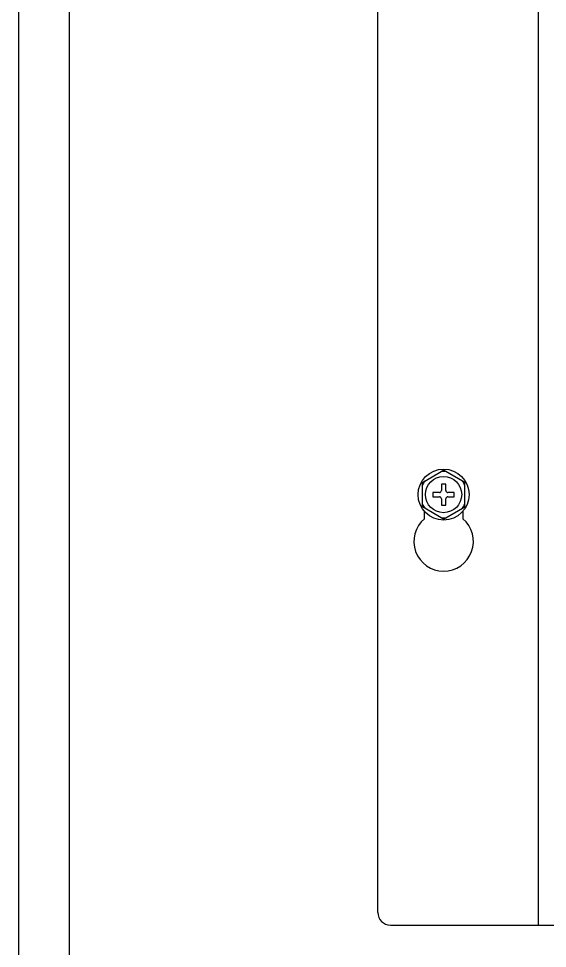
# Model space of a CAD drawing. Extents: x 61367 to 140945, y -1257 to 25588.
# Drawn here: x 70547.7 to 70672.1, y 15668.7 to 15887.5 of the extents above; entities that cross this region are included whole.
import ezdxf

# ---------------------------------------------------------------- set-up
doc = ezdxf.new("R2010")
doc.units = 0
doc.header["$MEASUREMENT"] = 0
doc.layers.get('0').update_dxf_attribs({"linetype": 'CONTINUOUS'})
for name, color, linetype in [('2401-00336-S-M6-12HWM_0', 7, 'CONTINUOUS'), ('4212-68099_1_0', 7, 'CONTINUOUS'), ('4212-73754_1_0', 7, 'CONTINUOUS'), ('4215-0412-2_0', 7, 'CONTINUOUS')]:
    doc.layers.add(name, color=color, linetype=linetype)

# ---------------------------------------------------------------- blocks, each defined once
blk = doc.blocks.new('ERGRTHTHRT')
at = {"layer": '2401-00336-S-M6-12HWM_0', "color": 7, "linetype": 'Continuous'}
for p, q in [((-37876.56, -67915.28), (-37871.56, -67912.39)), ((-37866.56, -67915.28), (-37871.56, -67912.39)), ((-37876.56, -67921.05), (-37876.56, -67915.28)), ((-37872.06, -67915.66), (-37872.06, -67917.16)), ((-37871.06, -67915.66), (-37872.06, -67915.66)), ((-37871.06, -67917.16), (-37871.06, -67915.66)), ((-37866.56, -67921.05), (-37866.56, -67915.28)), ((-37874.06, -67917.66), (-37874.06, -67918.66)), ((-37872.56, -67917.66), (-37874.06, -67917.66)), ((-37874.06, -67918.66), (-37872.56, -67918.66)), ((-37872.06, -67919.16), (-37872.06, -67920.66)), ((-37871.06, -67920.66), (-37871.06, -67919.16)), ((-37869.06, -67917.66), (-37870.56, -67917.66)), ((-37870.56, -67918.66), (-37869.06, -67918.66)), ((-37869.06, -67918.66), (-37869.06, -67917.66)), ((-37871.56, -67923.94), (-37876.56, -67921.05)), ((-37872.06, -67920.66), (-37871.06, -67920.66)), ((-37871.56, -67923.94), (-37866.56, -67921.05))]:
    blk.add_line(p, q, dxfattribs=at)
for radius in [6, 4.25]:
    blk.add_circle((-37871.56, -67918.16), radius, dxfattribs=at)
for centre, radius, start, end in [((-37871.56, -67918.16), 5.47, 84.0076, 95.9924), ((-37871.56, -67918.16), 5.47, 144.0076, 155.9924), ((-37871.56, -67918.16), 5.47, 24.0076, 35.9924), ((-37872.56, -67917.16), 0.5, 270, 0), ((-37870.56, -67917.16), 0.5, 180, 270), ((-37872.56, -67919.16), 0.5, 0, 90), ((-37870.56, -67919.16), 0.5, 90, 180), ((-37871.56, -67918.16), 5.47, 204.0076, 215.9924), ((-37871.56, -67918.16), 5.47, 324.0076, 335.9924), ((-37871.56, -67918.16), 5.47, 264.0076, 275.9924)]:
    blk.add_arc(centre, radius, start, end, dxfattribs=at)
at = {"layer": '4212-68099_1_0', "color": 7, "linetype": 'Continuous'}
blk.add_line((-37959.56, -69588.16), (-37959.56, -67513.16), dxfattribs=at)
at = {"layer": '4212-73754_1_0', "color": 7, "linetype": 'Continuous'}
blk.add_line((-37971.56, -67514.86), (-37971.56, -68535.66), dxfattribs=at)
at = {"layer": '4215-0412-2_0', "color": 7, "linetype": 'Continuous'}
for p, q in [((-37849.25, -68019.48), (-37849.25, -67590.88)), ((-37887.05, -68016.48), (-37887.05, -67593.88)), ((-37876.06, -67923.82), (-37876.06, -67922.12)), ((-37867.06, -67922.13), (-37867.06, -67923.82)), ((-37884.05, -68019.48), (-37194.15, -68019.48))]:
    blk.add_line(p, q, dxfattribs=at)
for centre, radius, start, end in [((-37871.56, -67929.18), 7, 130.0052, 49.9948), ((-37884.05, -68016.48), 3, 180, 270)]:
    blk.add_arc(centre, radius, start, end, dxfattribs=at)

msp = doc.modelspace()

# ---------------------------------------------------------------- block references
at = {"lineweight": -3}
msp.add_blockref('ERGRTHTHRT', (108519.232, 83693.606), dxfattribs=at)

doc.saveas('drawing.dxf')
